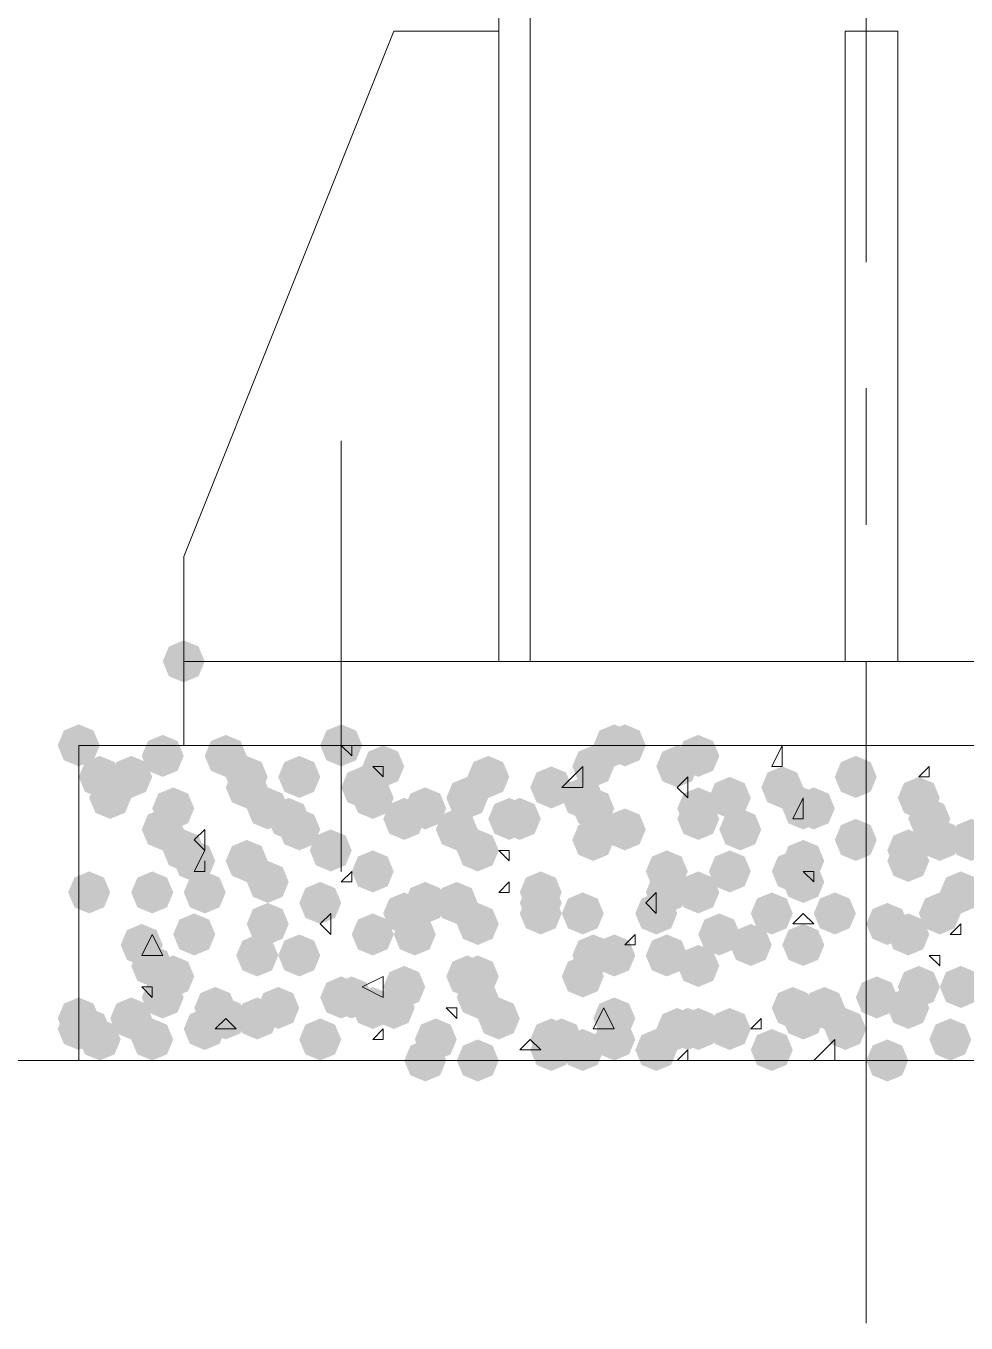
# Model space of a CAD drawing. Header units: millimetres. Extents: x 29 to 95071, y 20 to 67221.
# Drawn here: x 17357 to 17801, y 26532 to 27144 of the extents above; entities that cross this region are included whole.
import ezdxf

# ---------------------------------------------------------------- set-up
doc = ezdxf.new("R2010")
doc.units = ezdxf.units.MM

msp = doc.modelspace()

# ---------------------------------------------------------------- hatches: boundary and pattern name
h = msp.add_hatch(color=7)
h.dxf.hatch_style = 2
h.paths.add_polyline_path([(17431.52, 26834.65), (17424.52, 26837.56), (17421.61, 26844.56), (17424.52, 26851.57), (17431.52, 26854.48), (17438.52, 26851.57), (17441.43, 26844.56), (17438.52, 26837.56)])
h = msp.add_hatch(color=7)
h.dxf.hatch_style = 2
h.paths.add_polyline_path([(17381.95, 26795), (17374.95, 26797.91), (17372.04, 26804.91), (17374.95, 26811.91), (17381.95, 26814.83), (17388.95, 26811.91), (17391.87, 26804.91), (17388.95, 26797.91)])
h = msp.add_hatch(color=7)
h.dxf.hatch_style = 2
h.paths.add_polyline_path([(17505.87, 26795), (17498.87, 26797.91), (17495.95, 26804.91), (17498.87, 26811.91), (17505.87, 26814.83), (17512.87, 26811.91), (17515.78, 26804.91), (17512.87, 26797.91)])
h = msp.add_hatch(color=7)
h.dxf.hatch_style = 2
h.paths.add_polyline_path([(17634.74, 26795), (17627.74, 26797.91), (17624.82, 26804.91), (17627.74, 26811.91), (17634.74, 26814.83), (17641.74, 26811.91), (17644.65, 26804.91), (17641.74, 26797.91)])
h = msp.add_hatch(color=7)
h.dxf.hatch_style = 2
h.paths.add_polyline_path([(17639.69, 26795), (17632.69, 26797.91), (17629.78, 26804.91), (17632.69, 26811.91), (17639.69, 26814.83), (17646.69, 26811.91), (17649.61, 26804.91), (17646.69, 26797.91)])
h = msp.add_hatch(color=7)
h.dxf.hatch_style = 2
h.paths.add_polyline_path([(17421.61, 26790.04), (17414.6, 26792.95), (17411.69, 26799.96), (17414.6, 26806.96), (17421.61, 26809.87), (17428.61, 26806.96), (17431.52, 26799.96), (17428.61, 26792.95)])
h = msp.add_hatch(color=7)
h.dxf.hatch_style = 2
h.paths.add_polyline_path([(17451.34, 26790.04), (17444.34, 26792.95), (17441.43, 26799.96), (17444.34, 26806.96), (17451.34, 26809.87), (17458.35, 26806.96), (17461.26, 26799.96), (17458.35, 26792.95)])
h = msp.add_hatch(color=7)
h.dxf.hatch_style = 2
h.paths.add_polyline_path([(17674.39, 26790.04), (17667.39, 26792.95), (17664.48, 26799.96), (17667.39, 26806.96), (17674.39, 26809.87), (17681.39, 26806.96), (17684.3, 26799.96), (17681.39, 26792.95)])
h = msp.add_hatch(color=7)
h.dxf.hatch_style = 2
h.paths.add_polyline_path([(17391.87, 26780.13), (17384.87, 26783.04), (17381.95, 26790.04), (17384.87, 26797.04), (17391.87, 26799.96), (17398.87, 26797.04), (17401.78, 26790.04), (17398.87, 26783.04)])
h = msp.add_hatch(color=7)
h.dxf.hatch_style = 2
h.paths.add_polyline_path([(17406.74, 26780.13), (17399.73, 26783.04), (17396.82, 26790.04), (17399.73, 26797.04), (17406.74, 26799.96), (17413.74, 26797.04), (17416.65, 26790.04), (17413.74, 26783.04)])
h = msp.add_hatch(color=7)
h.dxf.hatch_style = 2
h.paths.add_polyline_path([(17461.26, 26780.13), (17454.26, 26783.04), (17451.34, 26790.04), (17454.26, 26797.04), (17461.26, 26799.96), (17468.26, 26797.04), (17471.17, 26790.04), (17468.26, 26783.04)])
h = msp.add_hatch(color=7)
h.dxf.hatch_style = 2
h.paths.add_polyline_path([(17486.04, 26780.13), (17479.04, 26783.04), (17476.13, 26790.04), (17479.04, 26797.04), (17486.04, 26799.96), (17493.04, 26797.04), (17495.95, 26790.04), (17493.04, 26783.04)])
h = msp.add_hatch(color=7)
h.dxf.hatch_style = 2
h.paths.add_polyline_path([(17525.69, 26785.09), (17518.69, 26788), (17515.78, 26795), (17518.69, 26802), (17525.69, 26804.91), (17532.69, 26802), (17535.61, 26795), (17532.69, 26788)])
h = msp.add_hatch(color=7)
h.dxf.hatch_style = 2
h.paths.add_polyline_path([(17575.26, 26780.13), (17568.26, 26783.04), (17565.35, 26790.04), (17568.26, 26797.04), (17575.26, 26799.96), (17582.26, 26797.04), (17585.17, 26790.04), (17582.26, 26783.04)])
h = msp.add_hatch(color=7)
h.dxf.hatch_style = 2
h.paths.add_polyline_path([(17624.82, 26785.09), (17617.82, 26788), (17614.91, 26795), (17617.82, 26802), (17624.82, 26804.91), (17631.82, 26802), (17634.74, 26795), (17631.82, 26788)])
h = msp.add_hatch(color=7)
h.dxf.hatch_style = 2
h.paths.add_polyline_path([(17664.48, 26785.09), (17657.47, 26788), (17654.56, 26795), (17657.47, 26802), (17664.48, 26804.91), (17671.48, 26802), (17674.39, 26795), (17671.48, 26788)])
h = msp.add_hatch(color=7)
h.dxf.hatch_style = 2
h.paths.add_polyline_path([(17748.74, 26780.13), (17741.74, 26783.04), (17738.82, 26790.04), (17741.74, 26797.04), (17748.74, 26799.96), (17755.74, 26797.04), (17758.65, 26790.04), (17755.74, 26783.04)])
h = msp.add_hatch(color=7)
h.dxf.hatch_style = 2
h.paths.add_polyline_path([(17461.26, 26775.17), (17454.26, 26778.09), (17451.34, 26785.09), (17454.26, 26792.09), (17461.26, 26795), (17468.26, 26792.09), (17471.17, 26785.09), (17468.26, 26778.09)])
h = msp.add_hatch(color=7)
h.dxf.hatch_style = 2
h.paths.add_polyline_path([(17515.78, 26775.17), (17508.78, 26778.09), (17505.87, 26785.09), (17508.78, 26792.09), (17515.78, 26795), (17522.78, 26792.09), (17525.69, 26785.09), (17522.78, 26778.09)])
h = msp.add_hatch(color=7)
h.dxf.hatch_style = 2
h.paths.add_polyline_path([(17605, 26775.17), (17598, 26778.09), (17595.08, 26785.09), (17598, 26792.09), (17605, 26795), (17612, 26792.09), (17614.91, 26785.09), (17612, 26778.09)])
h = msp.add_hatch(color=7)
h.dxf.hatch_style = 2
h.paths.add_polyline_path([(17714.04, 26775.17), (17707.04, 26778.09), (17704.13, 26785.09), (17707.04, 26792.09), (17714.04, 26795), (17721.04, 26792.09), (17723.95, 26785.09), (17721.04, 26778.09)])
h = msp.add_hatch(color=7)
h.dxf.hatch_style = 2
h.paths.add_polyline_path([(17396.82, 26770.22), (17389.82, 26773.13), (17386.91, 26780.13), (17389.82, 26787.13), (17396.82, 26790.04), (17403.82, 26787.13), (17406.74, 26780.13), (17403.82, 26773.13)])
h = msp.add_hatch(color=7)
h.dxf.hatch_style = 2
h.paths.add_polyline_path([(17520.74, 26770.22), (17513.74, 26773.13), (17510.82, 26780.13), (17513.74, 26787.13), (17520.74, 26790.04), (17527.74, 26787.13), (17530.65, 26780.13), (17527.74, 26773.13)])
h = msp.add_hatch(color=7)
h.dxf.hatch_style = 2
h.paths.add_polyline_path([(17565.35, 26770.22), (17558.34, 26773.13), (17555.43, 26780.13), (17558.34, 26787.13), (17565.35, 26790.04), (17572.35, 26787.13), (17575.26, 26780.13), (17572.35, 26773.13)])
h = msp.add_hatch(color=7)
h.dxf.hatch_style = 2
h.paths.add_polyline_path([(17619.87, 26770.22), (17612.87, 26773.13), (17609.95, 26780.13), (17612.87, 26787.13), (17619.87, 26790.04), (17626.87, 26787.13), (17629.78, 26780.13), (17626.87, 26773.13)])
h = msp.add_hatch(color=7)
h.dxf.hatch_style = 2
h.paths.add_polyline_path([(17689.26, 26770.22), (17682.26, 26773.13), (17679.35, 26780.13), (17682.26, 26787.13), (17689.26, 26790.04), (17696.26, 26787.13), (17699.17, 26780.13), (17696.26, 26773.13)])
h = msp.add_hatch(color=7)
h.dxf.hatch_style = 2
h.paths.add_polyline_path([(17778.48, 26770.22), (17771.48, 26773.13), (17768.56, 26780.13), (17771.48, 26787.13), (17778.48, 26790.04), (17785.48, 26787.13), (17788.39, 26780.13), (17785.48, 26773.13)])
h = msp.add_hatch(color=7)
h.dxf.hatch_style = 2
h.paths.add_polyline_path([(17426.56, 26765.26), (17419.56, 26768.17), (17416.65, 26775.17), (17419.56, 26782.17), (17426.56, 26785.09), (17433.56, 26782.17), (17436.48, 26775.17), (17433.56, 26768.17)])
h = msp.add_hatch(color=7)
h.dxf.hatch_style = 2
h.paths.add_polyline_path([(17471.17, 26765.26), (17464.17, 26768.17), (17461.26, 26775.17), (17464.17, 26782.17), (17471.17, 26785.09), (17478.17, 26782.17), (17481.08, 26775.17), (17478.17, 26768.17)])
h = msp.add_hatch(color=7)
h.dxf.hatch_style = 2
h.paths.add_polyline_path([(17545.52, 26765.26), (17538.52, 26768.17), (17535.61, 26775.17), (17538.52, 26782.17), (17545.52, 26785.09), (17552.52, 26782.17), (17555.43, 26775.17), (17552.52, 26768.17)])
h = msp.add_hatch(color=7)
h.dxf.hatch_style = 2
h.paths.add_polyline_path([(17624.82, 26765.26), (17617.82, 26768.17), (17614.91, 26775.17), (17617.82, 26782.17), (17624.82, 26785.09), (17631.82, 26782.17), (17634.74, 26775.17), (17631.82, 26768.17)])
h = msp.add_hatch(color=7)
h.dxf.hatch_style = 2
h.paths.add_polyline_path([(17674.39, 26765.26), (17667.39, 26768.17), (17664.48, 26775.17), (17667.39, 26782.17), (17674.39, 26785.09), (17681.39, 26782.17), (17684.3, 26775.17), (17681.39, 26768.17)])
h = msp.add_hatch(color=7)
h.dxf.hatch_style = 2
h.paths.add_polyline_path([(17723.95, 26765.26), (17716.95, 26768.17), (17714.04, 26775.17), (17716.95, 26782.17), (17723.95, 26785.09), (17730.96, 26782.17), (17733.87, 26775.17), (17730.96, 26768.17)])
h = msp.add_hatch(color=7)
h.dxf.hatch_style = 2
h.paths.add_polyline_path([(17728.91, 26765.26), (17721.91, 26768.17), (17719, 26775.17), (17721.91, 26782.17), (17728.91, 26785.09), (17735.91, 26782.17), (17738.82, 26775.17), (17735.91, 26768.17)])
h = msp.add_hatch(color=7)
h.dxf.hatch_style = 2
h.paths.add_polyline_path([(17421.61, 26755.35), (17414.6, 26758.26), (17411.69, 26765.26), (17414.6, 26772.26), (17421.61, 26775.17), (17428.61, 26772.26), (17431.52, 26765.26), (17428.61, 26758.26)])
h = msp.add_hatch(color=7)
h.dxf.hatch_style = 2
h.paths.add_polyline_path([(17481.08, 26760.3), (17474.08, 26763.22), (17471.17, 26770.22), (17474.08, 26777.22), (17481.08, 26780.13), (17488.09, 26777.22), (17491, 26770.22), (17488.09, 26763.22)])
h = msp.add_hatch(color=7)
h.dxf.hatch_style = 2
h.paths.add_polyline_path([(17486.04, 26755.35), (17479.04, 26758.26), (17476.13, 26765.26), (17479.04, 26772.26), (17486.04, 26775.17), (17493.04, 26772.26), (17495.95, 26765.26), (17493.04, 26758.26)])
h = msp.add_hatch(color=7)
h.dxf.hatch_style = 2
h.paths.add_polyline_path([(17535.61, 26760.3), (17528.6, 26763.22), (17525.69, 26770.22), (17528.6, 26777.22), (17535.61, 26780.13), (17542.61, 26777.22), (17545.52, 26770.22), (17542.61, 26763.22)])
h = msp.add_hatch(color=7)
h.dxf.hatch_style = 2
h.paths.add_polyline_path([(17560.39, 26755.35), (17553.39, 26758.26), (17550.48, 26765.26), (17553.39, 26772.26), (17560.39, 26775.17), (17567.39, 26772.26), (17570.3, 26765.26), (17567.39, 26758.26)])
h = msp.add_hatch(color=7)
h.dxf.hatch_style = 2
h.paths.add_polyline_path([(17585.17, 26760.3), (17578.17, 26763.22), (17575.26, 26770.22), (17578.17, 26777.22), (17585.17, 26780.13), (17592.17, 26777.22), (17595.08, 26770.22), (17592.17, 26763.22)])
h = msp.add_hatch(color=7)
h.dxf.hatch_style = 2
h.paths.add_polyline_path([(17590.13, 26760.3), (17583.13, 26763.22), (17580.21, 26770.22), (17583.13, 26777.22), (17590.13, 26780.13), (17597.13, 26777.22), (17600.04, 26770.22), (17597.13, 26763.22)])
h = msp.add_hatch(color=7)
h.dxf.hatch_style = 2
h.paths.add_polyline_path([(17639.69, 26755.35), (17632.69, 26758.26), (17629.78, 26765.26), (17632.69, 26772.26), (17639.69, 26775.17), (17646.69, 26772.26), (17649.61, 26765.26), (17646.69, 26758.26)])
h = msp.add_hatch(color=7)
h.dxf.hatch_style = 2
h.paths.add_polyline_path([(17674.39, 26760.3), (17667.39, 26763.22), (17664.48, 26770.22), (17667.39, 26777.22), (17674.39, 26780.13), (17681.39, 26777.22), (17684.3, 26770.22), (17681.39, 26763.22)])
h = msp.add_hatch(color=7)
h.dxf.hatch_style = 2
h.paths.add_polyline_path([(17694.22, 26755.35), (17687.21, 26758.26), (17684.3, 26765.26), (17687.21, 26772.26), (17694.22, 26775.17), (17701.22, 26772.26), (17704.13, 26765.26), (17701.22, 26758.26)])
h = msp.add_hatch(color=7)
h.dxf.hatch_style = 2
h.paths.add_polyline_path([(17783.43, 26760.3), (17776.43, 26763.22), (17773.52, 26770.22), (17776.43, 26777.22), (17783.43, 26780.13), (17790.43, 26777.22), (17793.35, 26770.22), (17790.43, 26763.22)])
h = msp.add_hatch(color=7)
h.dxf.hatch_style = 2
h.paths.add_polyline_path([(17624.82, 26750.39), (17617.82, 26753.3), (17614.91, 26760.3), (17617.82, 26767.3), (17624.82, 26770.22), (17631.82, 26767.3), (17634.74, 26760.3), (17631.82, 26753.3)])
h = msp.add_hatch(color=7)
h.dxf.hatch_style = 2
h.paths.add_polyline_path([(17748.74, 26750.39), (17741.74, 26753.3), (17738.82, 26760.3), (17741.74, 26767.3), (17748.74, 26770.22), (17755.74, 26767.3), (17758.65, 26760.3), (17755.74, 26753.3)])
h = msp.add_hatch(color=7)
h.dxf.hatch_style = 2
h.paths.add_polyline_path([(17788.39, 26750.39), (17781.39, 26753.3), (17778.48, 26760.3), (17781.39, 26767.3), (17788.39, 26770.22), (17795.39, 26767.3), (17798.3, 26760.3), (17795.39, 26753.3)])
h = msp.add_hatch(color=7)
h.dxf.hatch_style = 2
h.paths.add_polyline_path([(17803.26, 26750.39), (17796.26, 26753.3), (17793.35, 26760.3), (17796.26, 26767.3), (17803.26, 26770.22), (17810.26, 26767.3), (17813.17, 26760.3), (17810.26, 26753.3)])
h = msp.add_hatch(color=7)
h.dxf.hatch_style = 2
h.paths.add_polyline_path([(17431.52, 26745.43), (17424.52, 26748.35), (17421.61, 26755.35), (17424.52, 26762.35), (17431.52, 26765.26), (17438.52, 26762.35), (17441.43, 26755.35), (17438.52, 26748.35)])
h = msp.add_hatch(color=7)
h.dxf.hatch_style = 2
h.paths.add_polyline_path([(17500.91, 26745.43), (17493.91, 26748.35), (17491, 26755.35), (17493.91, 26762.35), (17500.91, 26765.26), (17507.91, 26762.35), (17510.82, 26755.35), (17507.91, 26748.35)])
h = msp.add_hatch(color=7)
h.dxf.hatch_style = 2
h.paths.add_polyline_path([(17570.3, 26745.43), (17563.3, 26748.35), (17560.39, 26755.35), (17563.3, 26762.35), (17570.3, 26765.26), (17577.3, 26762.35), (17580.21, 26755.35), (17577.3, 26748.35)])
h = msp.add_hatch(color=7)
h.dxf.hatch_style = 2
h.paths.add_polyline_path([(17773.52, 26745.43), (17766.52, 26748.35), (17763.61, 26755.35), (17766.52, 26762.35), (17773.52, 26765.26), (17780.52, 26762.35), (17783.43, 26755.35), (17780.52, 26748.35)])
h = msp.add_hatch(color=7)
h.dxf.hatch_style = 2
h.paths.add_polyline_path([(17436.48, 26740.48), (17429.47, 26743.39), (17426.56, 26750.39), (17429.47, 26757.39), (17436.48, 26760.3), (17443.48, 26757.39), (17446.39, 26750.39), (17443.48, 26743.39)])
h = msp.add_hatch(color=7)
h.dxf.hatch_style = 2
h.paths.add_polyline_path([(17461.26, 26740.48), (17454.26, 26743.39), (17451.34, 26750.39), (17454.26, 26757.39), (17461.26, 26760.3), (17468.26, 26757.39), (17471.17, 26750.39), (17468.26, 26743.39)])
h = msp.add_hatch(color=7)
h.dxf.hatch_style = 2
h.paths.add_polyline_path([(17723.95, 26740.48), (17716.95, 26743.39), (17714.04, 26750.39), (17716.95, 26757.39), (17723.95, 26760.3), (17730.96, 26757.39), (17733.87, 26750.39), (17730.96, 26743.39)])
h = msp.add_hatch(color=7)
h.dxf.hatch_style = 2
h.paths.add_polyline_path([(17773.52, 26740.48), (17766.52, 26743.39), (17763.61, 26750.39), (17766.52, 26757.39), (17773.52, 26760.3), (17780.52, 26757.39), (17783.43, 26750.39), (17780.52, 26743.39)])
h = msp.add_hatch(color=7)
h.dxf.hatch_style = 2
h.paths.add_polyline_path([(17471.17, 26730.56), (17464.17, 26733.48), (17461.26, 26740.48), (17464.17, 26747.48), (17471.17, 26750.39), (17478.17, 26747.48), (17481.08, 26740.48), (17478.17, 26733.48)])
h = msp.add_hatch(color=7)
h.dxf.hatch_style = 2
h.paths.add_polyline_path([(17520.74, 26735.52), (17513.74, 26738.43), (17510.82, 26745.43), (17513.74, 26752.44), (17520.74, 26755.35), (17527.74, 26752.44), (17530.65, 26745.43), (17527.74, 26738.43)])
h = msp.add_hatch(color=7)
h.dxf.hatch_style = 2
h.paths.add_polyline_path([(17659.52, 26735.52), (17652.52, 26738.43), (17649.61, 26745.43), (17652.52, 26752.44), (17659.52, 26755.35), (17666.52, 26752.44), (17669.43, 26745.43), (17666.52, 26738.43)])
h = msp.add_hatch(color=7)
h.dxf.hatch_style = 2
h.paths.add_polyline_path([(17689.26, 26735.52), (17682.26, 26738.43), (17679.35, 26745.43), (17682.26, 26752.44), (17689.26, 26755.35), (17696.26, 26752.44), (17699.17, 26745.43), (17696.26, 26738.43)])
h = msp.add_hatch(color=7)
h.dxf.hatch_style = 2
h.paths.add_polyline_path([(17719, 26735.52), (17712, 26738.43), (17709.09, 26745.43), (17712, 26752.44), (17719, 26755.35), (17726, 26752.44), (17728.91, 26745.43), (17726, 26738.43)])
h = msp.add_hatch(color=7)
h.dxf.hatch_style = 2
h.paths.add_polyline_path([(17723.95, 26730.56), (17716.95, 26733.48), (17714.04, 26740.48), (17716.95, 26747.48), (17723.95, 26750.39), (17730.96, 26747.48), (17733.87, 26740.48), (17730.96, 26733.48)])
h = msp.add_hatch(color=7)
h.dxf.hatch_style = 2
h.paths.add_polyline_path([(17386.91, 26725.61), (17379.91, 26728.52), (17377, 26735.52), (17379.91, 26742.52), (17386.91, 26745.43), (17393.91, 26742.52), (17396.82, 26735.52), (17393.91, 26728.52)])
h = msp.add_hatch(color=7)
h.dxf.hatch_style = 2
h.paths.add_polyline_path([(17416.65, 26725.61), (17409.65, 26728.52), (17406.74, 26735.52), (17409.65, 26742.52), (17416.65, 26745.43), (17423.65, 26742.52), (17426.56, 26735.52), (17423.65, 26728.52)])
h = msp.add_hatch(color=7)
h.dxf.hatch_style = 2
h.paths.add_polyline_path([(17441.43, 26725.61), (17434.43, 26728.52), (17431.52, 26735.52), (17434.43, 26742.52), (17441.43, 26745.43), (17448.43, 26742.52), (17451.34, 26735.52), (17448.43, 26728.52)])
h = msp.add_hatch(color=7)
h.dxf.hatch_style = 2
h.paths.add_polyline_path([(17600.04, 26725.61), (17593.04, 26728.52), (17590.13, 26735.52), (17593.04, 26742.52), (17600.04, 26745.43), (17607.04, 26742.52), (17609.95, 26735.52), (17607.04, 26728.52)])
h = msp.add_hatch(color=7)
h.dxf.hatch_style = 2
h.paths.add_polyline_path([(17659.52, 26725.61), (17652.52, 26728.52), (17649.61, 26735.52), (17652.52, 26742.52), (17659.52, 26745.43), (17666.52, 26742.52), (17669.43, 26735.52), (17666.52, 26728.52)])
h = msp.add_hatch(color=7)
h.dxf.hatch_style = 2
h.paths.add_polyline_path([(17674.39, 26725.61), (17667.39, 26728.52), (17664.48, 26735.52), (17667.39, 26742.52), (17674.39, 26745.43), (17681.39, 26742.52), (17684.3, 26735.52), (17681.39, 26728.52)])
h = msp.add_hatch(color=7)
h.dxf.hatch_style = 2
h.paths.add_polyline_path([(17798.3, 26725.61), (17791.3, 26728.52), (17788.39, 26735.52), (17791.3, 26742.52), (17798.3, 26745.43), (17805.3, 26742.52), (17808.22, 26735.52), (17805.3, 26728.52)])
h = msp.add_hatch(color=7)
h.dxf.hatch_style = 2
h.paths.add_polyline_path([(17495.95, 26720.65), (17488.95, 26723.56), (17486.04, 26730.56), (17488.95, 26737.57), (17495.95, 26740.48), (17502.95, 26737.57), (17505.87, 26730.56), (17502.95, 26723.56)])
h = msp.add_hatch(color=7)
h.dxf.hatch_style = 2
h.paths.add_polyline_path([(17545.52, 26720.65), (17538.52, 26723.56), (17535.61, 26730.56), (17538.52, 26737.57), (17545.52, 26740.48), (17552.52, 26737.57), (17555.43, 26730.56), (17552.52, 26723.56)])
h = msp.add_hatch(color=7)
h.dxf.hatch_style = 2
h.paths.add_polyline_path([(17560.39, 26720.65), (17553.39, 26723.56), (17550.48, 26730.56), (17553.39, 26737.57), (17560.39, 26740.48), (17567.39, 26737.57), (17570.3, 26730.56), (17567.39, 26723.56)])
h = msp.add_hatch(color=7)
h.dxf.hatch_style = 2
h.paths.add_polyline_path([(17600.04, 26720.65), (17593.04, 26723.56), (17590.13, 26730.56), (17593.04, 26737.57), (17600.04, 26740.48), (17607.04, 26737.57), (17609.95, 26730.56), (17607.04, 26723.56)])
h = msp.add_hatch(color=7)
h.dxf.hatch_style = 2
h.paths.add_polyline_path([(17535.61, 26715.69), (17528.6, 26718.61), (17525.69, 26725.61), (17528.6, 26732.61), (17535.61, 26735.52), (17542.61, 26732.61), (17545.52, 26725.61), (17542.61, 26718.61)])
h = msp.add_hatch(color=7)
h.dxf.hatch_style = 2
h.paths.add_polyline_path([(17600.04, 26715.69), (17593.04, 26718.61), (17590.13, 26725.61), (17593.04, 26732.61), (17600.04, 26735.52), (17607.04, 26732.61), (17609.95, 26725.61), (17607.04, 26718.61)])
h = msp.add_hatch(color=7)
h.dxf.hatch_style = 2
h.paths.add_polyline_path([(17619.87, 26715.69), (17612.87, 26718.61), (17609.95, 26725.61), (17612.87, 26732.61), (17619.87, 26735.52), (17626.87, 26732.61), (17629.78, 26725.61), (17626.87, 26718.61)])
h = msp.add_hatch(color=7)
h.dxf.hatch_style = 2
h.paths.add_polyline_path([(17654.56, 26715.69), (17647.56, 26718.61), (17644.65, 26725.61), (17647.56, 26732.61), (17654.56, 26735.52), (17661.56, 26732.61), (17664.48, 26725.61), (17661.56, 26718.61)])
h = msp.add_hatch(color=7)
h.dxf.hatch_style = 2
h.paths.add_polyline_path([(17709.09, 26715.69), (17702.08, 26718.61), (17699.17, 26725.61), (17702.08, 26732.61), (17709.09, 26735.52), (17716.09, 26732.61), (17719, 26725.61), (17716.09, 26718.61)])
h = msp.add_hatch(color=7)
h.dxf.hatch_style = 2
h.paths.add_polyline_path([(17738.82, 26715.69), (17731.82, 26718.61), (17728.91, 26725.61), (17731.82, 26732.61), (17738.82, 26735.52), (17745.83, 26732.61), (17748.74, 26725.61), (17745.83, 26718.61)])
h = msp.add_hatch(color=7)
h.dxf.hatch_style = 2
h.paths.add_polyline_path([(17788.39, 26715.69), (17781.39, 26718.61), (17778.48, 26725.61), (17781.39, 26732.61), (17788.39, 26735.52), (17795.39, 26732.61), (17798.3, 26725.61), (17795.39, 26718.61)])
h = msp.add_hatch(color=7)
h.dxf.hatch_style = 2
h.paths.add_polyline_path([(17471.17, 26710.74), (17464.17, 26713.65), (17461.26, 26720.65), (17464.17, 26727.65), (17471.17, 26730.56), (17478.17, 26727.65), (17481.08, 26720.65), (17478.17, 26713.65)])
h = msp.add_hatch(color=7)
h.dxf.hatch_style = 2
h.paths.add_polyline_path([(17570.3, 26710.74), (17563.3, 26713.65), (17560.39, 26720.65), (17563.3, 26727.65), (17570.3, 26730.56), (17577.3, 26727.65), (17580.21, 26720.65), (17577.3, 26713.65)])
h = msp.add_hatch(color=7)
h.dxf.hatch_style = 2
h.paths.add_polyline_path([(17763.61, 26710.74), (17756.61, 26713.65), (17753.69, 26720.65), (17756.61, 26727.65), (17763.61, 26730.56), (17770.61, 26727.65), (17773.52, 26720.65), (17770.61, 26713.65)])
h = msp.add_hatch(color=7)
h.dxf.hatch_style = 2
h.paths.add_polyline_path([(17763.61, 26710.74), (17756.61, 26713.65), (17753.69, 26720.65), (17756.61, 26727.65), (17763.61, 26730.56), (17770.61, 26727.65), (17773.52, 26720.65), (17770.61, 26713.65)])
h = msp.add_hatch(color=7)
h.dxf.hatch_style = 2
h.paths.add_polyline_path([(17411.69, 26700.83), (17404.69, 26703.74), (17401.78, 26710.74), (17404.69, 26717.74), (17411.69, 26720.65), (17418.69, 26717.74), (17421.61, 26710.74), (17418.69, 26703.74)])
h = msp.add_hatch(color=7)
h.dxf.hatch_style = 2
h.paths.add_polyline_path([(17436.48, 26705.78), (17429.47, 26708.69), (17426.56, 26715.69), (17429.47, 26722.7), (17436.48, 26725.61), (17443.48, 26722.7), (17446.39, 26715.69), (17443.48, 26708.69)])
h = msp.add_hatch(color=7)
h.dxf.hatch_style = 2
h.paths.add_polyline_path([(17520.74, 26705.78), (17513.74, 26708.69), (17510.82, 26715.69), (17513.74, 26722.7), (17520.74, 26725.61), (17527.74, 26722.7), (17530.65, 26715.69), (17527.74, 26708.69)])
h = msp.add_hatch(color=7)
h.dxf.hatch_style = 2
h.paths.add_polyline_path([(17540.56, 26705.78), (17533.56, 26708.69), (17530.65, 26715.69), (17533.56, 26722.7), (17540.56, 26725.61), (17547.56, 26722.7), (17550.48, 26715.69), (17547.56, 26708.69)])
h = msp.add_hatch(color=7)
h.dxf.hatch_style = 2
h.paths.add_polyline_path([(17684.3, 26705.78), (17677.3, 26708.69), (17674.39, 26715.69), (17677.3, 26722.7), (17684.3, 26725.61), (17691.3, 26722.7), (17694.22, 26715.69), (17691.3, 26708.69)])
h = msp.add_hatch(color=7)
h.dxf.hatch_style = 2
h.paths.add_polyline_path([(17699.17, 26700.83), (17692.17, 26703.74), (17689.26, 26710.74), (17692.17, 26717.74), (17699.17, 26720.65), (17706.17, 26717.74), (17709.09, 26710.74), (17706.17, 26703.74)])
h = msp.add_hatch(color=7)
h.dxf.hatch_style = 2
h.paths.add_polyline_path([(17723.95, 26700.83), (17716.95, 26703.74), (17714.04, 26710.74), (17716.95, 26717.74), (17723.95, 26720.65), (17730.96, 26717.74), (17733.87, 26710.74), (17730.96, 26703.74)])
h = msp.add_hatch(color=7)
h.dxf.hatch_style = 2
h.paths.add_polyline_path([(17773.52, 26705.78), (17766.52, 26708.69), (17763.61, 26715.69), (17766.52, 26722.7), (17773.52, 26725.61), (17780.52, 26722.7), (17783.43, 26715.69), (17780.52, 26708.69)])
h = msp.add_hatch(color=7)
h.dxf.hatch_style = 2
h.paths.add_polyline_path([(17466.21, 26695.87), (17459.21, 26698.78), (17456.3, 26705.78), (17459.21, 26712.78), (17466.21, 26715.69), (17473.22, 26712.78), (17476.13, 26705.78), (17473.22, 26698.78)])
h = msp.add_hatch(color=7)
h.dxf.hatch_style = 2
h.paths.add_polyline_path([(17486.04, 26695.87), (17479.04, 26698.78), (17476.13, 26705.78), (17479.04, 26712.78), (17486.04, 26715.69), (17493.04, 26712.78), (17495.95, 26705.78), (17493.04, 26698.78)])
h = msp.add_hatch(color=7)
h.dxf.hatch_style = 2
h.paths.add_polyline_path([(17624.82, 26695.87), (17617.82, 26698.78), (17614.91, 26705.78), (17617.82, 26712.78), (17624.82, 26715.69), (17631.82, 26712.78), (17634.74, 26705.78), (17631.82, 26698.78)])
h = msp.add_hatch(color=7)
h.dxf.hatch_style = 2
h.paths.add_polyline_path([(17634.74, 26695.87), (17627.74, 26698.78), (17624.82, 26705.78), (17627.74, 26712.78), (17634.74, 26715.69), (17641.74, 26712.78), (17644.65, 26705.78), (17641.74, 26698.78)])
h = msp.add_hatch(color=7)
h.dxf.hatch_style = 2
h.paths.add_polyline_path([(17659.52, 26695.87), (17652.52, 26698.78), (17649.61, 26705.78), (17652.52, 26712.78), (17659.52, 26715.69), (17666.52, 26712.78), (17669.43, 26705.78), (17666.52, 26698.78)])
h = msp.add_hatch(color=7)
h.dxf.hatch_style = 2
h.paths.add_polyline_path([(17416.65, 26690.91), (17409.65, 26693.82), (17406.74, 26700.83), (17409.65, 26707.83), (17416.65, 26710.74), (17423.65, 26707.83), (17426.56, 26700.83), (17423.65, 26693.82)])
h = msp.add_hatch(color=7)
h.dxf.hatch_style = 2
h.paths.add_polyline_path([(17674.39, 26690.91), (17667.39, 26693.82), (17664.48, 26700.83), (17667.39, 26707.83), (17674.39, 26710.74), (17681.39, 26707.83), (17684.3, 26700.83), (17681.39, 26693.82)])
h = msp.add_hatch(color=7)
h.dxf.hatch_style = 2
h.paths.add_polyline_path([(17426.56, 26685.96), (17419.56, 26688.87), (17416.65, 26695.87), (17419.56, 26702.87), (17426.56, 26705.78), (17433.56, 26702.87), (17436.48, 26695.87), (17433.56, 26688.87)])
h = msp.add_hatch(color=7)
h.dxf.hatch_style = 2
h.paths.add_polyline_path([(17565.35, 26685.96), (17558.34, 26688.87), (17555.43, 26695.87), (17558.34, 26702.87), (17565.35, 26705.78), (17572.35, 26702.87), (17575.26, 26695.87), (17572.35, 26688.87)])
h = msp.add_hatch(color=7)
h.dxf.hatch_style = 2
h.paths.add_polyline_path([(17570.3, 26685.96), (17563.3, 26688.87), (17560.39, 26695.87), (17563.3, 26702.87), (17570.3, 26705.78), (17577.3, 26702.87), (17580.21, 26695.87), (17577.3, 26688.87)])
h = msp.add_hatch(color=7)
h.dxf.hatch_style = 2
h.paths.add_polyline_path([(17619.87, 26685.96), (17612.87, 26688.87), (17609.95, 26695.87), (17612.87, 26702.87), (17619.87, 26705.78), (17626.87, 26702.87), (17629.78, 26695.87), (17626.87, 26688.87)])
h = msp.add_hatch(color=7)
h.dxf.hatch_style = 2
h.paths.add_polyline_path([(17421.61, 26676.04), (17414.6, 26678.95), (17411.69, 26685.96), (17414.6, 26692.96), (17421.61, 26695.87), (17428.61, 26692.96), (17431.52, 26685.96), (17428.61, 26678.95)])
h = msp.add_hatch(color=7)
h.dxf.hatch_style = 2
h.paths.add_polyline_path([(17505.87, 26676.04), (17498.87, 26678.95), (17495.95, 26685.96), (17498.87, 26692.96), (17505.87, 26695.87), (17512.87, 26692.96), (17515.78, 26685.96), (17512.87, 26678.95)])
h = msp.add_hatch(color=7)
h.dxf.hatch_style = 2
h.paths.add_polyline_path([(17510.82, 26676.04), (17503.82, 26678.95), (17500.91, 26685.96), (17503.82, 26692.96), (17510.82, 26695.87), (17517.82, 26692.96), (17520.74, 26685.96), (17517.82, 26678.95)])
h = msp.add_hatch(color=7)
h.dxf.hatch_style = 2
h.paths.add_polyline_path([(17535.61, 26681), (17528.6, 26683.91), (17525.69, 26690.91), (17528.6, 26697.91), (17535.61, 26700.83), (17542.61, 26697.91), (17545.52, 26690.91), (17542.61, 26683.91)])
h = msp.add_hatch(color=7)
h.dxf.hatch_style = 2
h.paths.add_polyline_path([(17570.3, 26676.04), (17563.3, 26678.95), (17560.39, 26685.96), (17563.3, 26692.96), (17570.3, 26695.87), (17577.3, 26692.96), (17580.21, 26685.96), (17577.3, 26678.95)])
h = msp.add_hatch(color=7)
h.dxf.hatch_style = 2
h.paths.add_polyline_path([(17758.65, 26676.04), (17751.65, 26678.95), (17748.74, 26685.96), (17751.65, 26692.96), (17758.65, 26695.87), (17765.65, 26692.96), (17768.56, 26685.96), (17765.65, 26678.95)])
h = msp.add_hatch(color=7)
h.dxf.hatch_style = 2
h.paths.add_polyline_path([(17778.48, 26681), (17771.48, 26683.91), (17768.56, 26690.91), (17771.48, 26697.91), (17778.48, 26700.83), (17785.48, 26697.91), (17788.39, 26690.91), (17785.48, 26683.91)])
h = msp.add_hatch(color=7)
h.dxf.hatch_style = 2
h.paths.add_polyline_path([(17798.3, 26681), (17791.3, 26683.91), (17788.39, 26690.91), (17791.3, 26697.91), (17798.3, 26700.83), (17805.3, 26697.91), (17808.22, 26690.91), (17805.3, 26683.91)])
h = msp.add_hatch(color=7)
h.dxf.hatch_style = 2
h.paths.add_polyline_path([(17446.39, 26671.09), (17439.39, 26674), (17436.48, 26681), (17439.39, 26688), (17446.39, 26690.91), (17453.39, 26688), (17456.3, 26681), (17453.39, 26674)])
h = msp.add_hatch(color=7)
h.dxf.hatch_style = 2
h.paths.add_polyline_path([(17476.13, 26671.09), (17469.13, 26674), (17466.21, 26681), (17469.13, 26688), (17476.13, 26690.91), (17483.13, 26688), (17486.04, 26681), (17483.13, 26674)])
h = msp.add_hatch(color=7)
h.dxf.hatch_style = 2
h.paths.add_polyline_path([(17520.74, 26671.09), (17513.74, 26674), (17510.82, 26681), (17513.74, 26688), (17520.74, 26690.91), (17527.74, 26688), (17530.65, 26681), (17527.74, 26674)])
h = msp.add_hatch(color=7)
h.dxf.hatch_style = 2
h.paths.add_polyline_path([(17530.65, 26671.09), (17523.65, 26674), (17520.74, 26681), (17523.65, 26688), (17530.65, 26690.91), (17537.65, 26688), (17540.56, 26681), (17537.65, 26674)])
h = msp.add_hatch(color=7)
h.dxf.hatch_style = 2
h.paths.add_polyline_path([(17719, 26671.09), (17712, 26674), (17709.09, 26681), (17712, 26688), (17719, 26690.91), (17726, 26688), (17728.91, 26681), (17726, 26674)])
h = msp.add_hatch(color=7)
h.dxf.hatch_style = 2
h.paths.add_polyline_path([(17733.87, 26671.09), (17726.87, 26674), (17723.95, 26681), (17726.87, 26688), (17733.87, 26690.91), (17740.87, 26688), (17743.78, 26681), (17740.87, 26674)])
h = msp.add_hatch(color=7)
h.dxf.hatch_style = 2
h.paths.add_polyline_path([(17773.52, 26671.09), (17766.52, 26674), (17763.61, 26681), (17766.52, 26688), (17773.52, 26690.91), (17780.52, 26688), (17783.43, 26681), (17780.52, 26674)])
h = msp.add_hatch(color=7)
h.dxf.hatch_style = 2
h.paths.add_polyline_path([(17381.95, 26666.13), (17374.95, 26669.04), (17372.04, 26676.04), (17374.95, 26683.04), (17381.95, 26685.96), (17388.95, 26683.04), (17391.87, 26676.04), (17388.95, 26669.04)])
h = msp.add_hatch(color=7)
h.dxf.hatch_style = 2
h.paths.add_polyline_path([(17406.74, 26666.13), (17399.73, 26669.04), (17396.82, 26676.04), (17399.73, 26683.04), (17406.74, 26685.96), (17413.74, 26683.04), (17416.65, 26676.04), (17413.74, 26669.04)])
h = msp.add_hatch(color=7)
h.dxf.hatch_style = 2
h.paths.add_polyline_path([(17451.34, 26666.13), (17444.34, 26669.04), (17441.43, 26676.04), (17444.34, 26683.04), (17451.34, 26685.96), (17458.35, 26683.04), (17461.26, 26676.04), (17458.35, 26669.04)])
h = msp.add_hatch(color=7)
h.dxf.hatch_style = 2
h.paths.add_polyline_path([(17466.21, 26666.13), (17459.21, 26669.04), (17456.3, 26676.04), (17459.21, 26683.04), (17466.21, 26685.96), (17473.22, 26683.04), (17476.13, 26676.04), (17473.22, 26669.04)])
h = msp.add_hatch(color=7)
h.dxf.hatch_style = 2
h.paths.add_polyline_path([(17580.21, 26666.13), (17573.21, 26669.04), (17570.3, 26676.04), (17573.21, 26683.04), (17580.21, 26685.96), (17587.22, 26683.04), (17590.13, 26676.04), (17587.22, 26669.04)])
h = msp.add_hatch(color=7)
h.dxf.hatch_style = 2
h.paths.add_polyline_path([(17634.74, 26666.13), (17627.74, 26669.04), (17624.82, 26676.04), (17627.74, 26683.04), (17634.74, 26685.96), (17641.74, 26683.04), (17644.65, 26676.04), (17641.74, 26669.04)])
h = msp.add_hatch(color=7)
h.dxf.hatch_style = 2
h.paths.add_polyline_path([(17723.95, 26666.13), (17716.95, 26669.04), (17714.04, 26676.04), (17716.95, 26683.04), (17723.95, 26685.96), (17730.96, 26683.04), (17733.87, 26676.04), (17730.96, 26669.04)])
h = msp.add_hatch(color=7)
h.dxf.hatch_style = 2
h.paths.add_polyline_path([(17381.95, 26661.17), (17374.95, 26664.08), (17372.04, 26671.09), (17374.95, 26678.09), (17381.95, 26681), (17388.95, 26678.09), (17391.87, 26671.09), (17388.95, 26664.08)])
h = msp.add_hatch(color=7)
h.dxf.hatch_style = 2
h.paths.add_polyline_path([(17386.91, 26661.17), (17379.91, 26664.08), (17377, 26671.09), (17379.91, 26678.09), (17386.91, 26681), (17393.91, 26678.09), (17396.82, 26671.09), (17393.91, 26664.08)])
h = msp.add_hatch(color=7)
h.dxf.hatch_style = 2
h.paths.add_polyline_path([(17441.43, 26661.17), (17434.43, 26664.08), (17431.52, 26671.09), (17434.43, 26678.09), (17441.43, 26681), (17448.43, 26678.09), (17451.34, 26671.09), (17448.43, 26664.08)])
h = msp.add_hatch(color=7)
h.dxf.hatch_style = 2
h.paths.add_polyline_path([(17664.48, 26661.17), (17657.47, 26664.08), (17654.56, 26671.09), (17657.47, 26678.09), (17664.48, 26681), (17671.48, 26678.09), (17674.39, 26671.09), (17671.48, 26664.08)])
h = msp.add_hatch(color=7)
h.dxf.hatch_style = 2
h.paths.add_polyline_path([(17669.43, 26661.17), (17662.43, 26664.08), (17659.52, 26671.09), (17662.43, 26678.09), (17669.43, 26681), (17676.43, 26678.09), (17679.35, 26671.09), (17676.43, 26664.08)])
h = msp.add_hatch(color=7)
h.dxf.hatch_style = 2
h.paths.add_polyline_path([(17674.39, 26661.17), (17667.39, 26664.08), (17664.48, 26671.09), (17667.39, 26678.09), (17674.39, 26681), (17681.39, 26678.09), (17684.3, 26671.09), (17681.39, 26664.08)])
h = msp.add_hatch(color=7)
h.dxf.hatch_style = 2
h.paths.add_polyline_path([(17689.26, 26661.17), (17682.26, 26664.08), (17679.35, 26671.09), (17682.26, 26678.09), (17689.26, 26681), (17696.26, 26678.09), (17699.17, 26671.09), (17696.26, 26664.08)])
h = msp.add_hatch(color=7)
h.dxf.hatch_style = 2
h.paths.add_polyline_path([(17743.78, 26661.17), (17736.78, 26664.08), (17733.87, 26671.09), (17736.78, 26678.09), (17743.78, 26681), (17750.78, 26678.09), (17753.69, 26671.09), (17750.78, 26664.08)])
h = msp.add_hatch(color=7)
h.dxf.hatch_style = 2
h.paths.add_polyline_path([(17391.87, 26656.22), (17384.87, 26659.13), (17381.95, 26666.13), (17384.87, 26673.13), (17391.87, 26676.04), (17398.87, 26673.13), (17401.78, 26666.13), (17398.87, 26659.13)])
h = msp.add_hatch(color=7)
h.dxf.hatch_style = 2
h.paths.add_polyline_path([(17416.65, 26656.22), (17409.65, 26659.13), (17406.74, 26666.13), (17409.65, 26673.13), (17416.65, 26676.04), (17423.65, 26673.13), (17426.56, 26666.13), (17423.65, 26659.13)])
h = msp.add_hatch(color=7)
h.dxf.hatch_style = 2
h.paths.add_polyline_path([(17495.95, 26656.22), (17488.95, 26659.13), (17486.04, 26666.13), (17488.95, 26673.13), (17495.95, 26676.04), (17502.95, 26673.13), (17505.87, 26666.13), (17502.95, 26659.13)])
h = msp.add_hatch(color=7)
h.dxf.hatch_style = 2
h.paths.add_polyline_path([(17550.48, 26656.22), (17543.47, 26659.13), (17540.56, 26666.13), (17543.47, 26673.13), (17550.48, 26676.04), (17557.48, 26673.13), (17560.39, 26666.13), (17557.48, 26659.13)])
h = msp.add_hatch(color=7)
h.dxf.hatch_style = 2
h.paths.add_polyline_path([(17605, 26656.22), (17598, 26659.13), (17595.08, 26666.13), (17598, 26673.13), (17605, 26676.04), (17612, 26673.13), (17614.91, 26666.13), (17612, 26659.13)])
h = msp.add_hatch(color=7)
h.dxf.hatch_style = 2
h.paths.add_polyline_path([(17605, 26651.26), (17598, 26654.17), (17595.08, 26661.17), (17598, 26668.17), (17605, 26671.09), (17612, 26668.17), (17614.91, 26661.17), (17612, 26654.17)])
h = msp.add_hatch(color=7)
h.dxf.hatch_style = 2
h.paths.add_polyline_path([(17609.95, 26656.22), (17602.95, 26659.13), (17600.04, 26666.13), (17602.95, 26673.13), (17609.95, 26676.04), (17616.96, 26673.13), (17619.87, 26666.13), (17616.96, 26659.13)])
h = msp.add_hatch(color=7)
h.dxf.hatch_style = 2
h.paths.add_polyline_path([(17619.87, 26651.26), (17612.87, 26654.17), (17609.95, 26661.17), (17612.87, 26668.17), (17619.87, 26671.09), (17626.87, 26668.17), (17629.78, 26661.17), (17626.87, 26654.17)])
h = msp.add_hatch(color=7)
h.dxf.hatch_style = 2
h.paths.add_polyline_path([(17634.74, 26656.22), (17627.74, 26659.13), (17624.82, 26666.13), (17627.74, 26673.13), (17634.74, 26676.04), (17641.74, 26673.13), (17644.65, 26666.13), (17641.74, 26659.13)])
h = msp.add_hatch(color=7)
h.dxf.hatch_style = 2
h.paths.add_polyline_path([(17654.56, 26651.26), (17647.56, 26654.17), (17644.65, 26661.17), (17647.56, 26668.17), (17654.56, 26671.09), (17661.56, 26668.17), (17664.48, 26661.17), (17661.56, 26654.17)])
h = msp.add_hatch(color=7)
h.dxf.hatch_style = 2
h.paths.add_polyline_path([(17709.09, 26651.26), (17702.08, 26654.17), (17699.17, 26661.17), (17702.08, 26668.17), (17709.09, 26671.09), (17716.09, 26668.17), (17719, 26661.17), (17716.09, 26654.17)])
h = msp.add_hatch(color=7)
h.dxf.hatch_style = 2
h.paths.add_polyline_path([(17793.35, 26656.22), (17786.35, 26659.13), (17783.43, 26666.13), (17786.35, 26673.13), (17793.35, 26676.04), (17800.35, 26673.13), (17803.26, 26666.13), (17800.35, 26659.13)])
h = msp.add_hatch(color=7)
h.dxf.hatch_style = 2
h.paths.add_polyline_path([(17545.52, 26646.3), (17538.52, 26649.21), (17535.61, 26656.22), (17538.52, 26663.22), (17545.52, 26666.13), (17552.52, 26663.22), (17555.43, 26656.22), (17552.52, 26649.21)])
h = msp.add_hatch(color=7)
h.dxf.hatch_style = 2
h.paths.add_polyline_path([(17570.3, 26646.3), (17563.3, 26649.21), (17560.39, 26656.22), (17563.3, 26663.22), (17570.3, 26666.13), (17577.3, 26663.22), (17580.21, 26656.22), (17577.3, 26649.21)])
h = msp.add_hatch(color=7)
h.dxf.hatch_style = 2
h.paths.add_polyline_path([(17763.61, 26646.3), (17756.61, 26649.21), (17753.69, 26656.22), (17756.61, 26663.22), (17763.61, 26666.13), (17770.61, 26663.22), (17773.52, 26656.22), (17770.61, 26649.21)])

# ---------------------------------------------------------------- linework, layer by layer
at = {"color": 7, "lineweight": 0}
for points in [[(17580.21, 26844.56), (17580.21, 30472.75)], [(17595.08, 26844.56), (17595.08, 30472.75)], [(17753.69, 27350.13), (17753.69, 27032.91)], [(17431.52, 26804.91), (17431.52, 26894.13), (17530.65, 27141.96)], [(17580.21, 27141.96), (17530.65, 27141.96)], [(17743.78, 26844.56), (17743.78, 27141.96), (17768.56, 27141.96), (17768.56, 26844.56)], [(17753.69, 26973.43), (17753.69, 26909)], [(17505.87, 26948.65), (17505.87, 26745.43)], [(18080.83, 26844.56), (17431.52, 26844.56)], [(17753.69, 26844.56), (17753.69, 26532.3)], [(17381.95, 26799.96), (17381.95, 26804.91)], [(18130.39, 26804.91), (17381.95, 26804.91)], [(17381.95, 26656.22), (17381.95, 26804.91)], [(17505.87, 26804.91), (17510.82, 26799.96)], [(17510.82, 26799.96), (17510.82, 26804.91)], [(17634.74, 26804.91), (17639.69, 26804.91)], [(17709.09, 26795), (17714.04, 26804.91)], [(17714.04, 26795), (17714.04, 26804.91)], [(17520.74, 26795), (17525.69, 26795)], [(17520.74, 26795), (17525.69, 26790.04)], [(17525.69, 26790.04), (17525.69, 26795)], [(17609.95, 26785.09), (17619.87, 26795)], [(17619.87, 26785.09), (17619.87, 26795)], [(17709.09, 26795), (17714.04, 26795)], [(17778.48, 26790.04), (17783.43, 26795)], [(17783.43, 26790.04), (17783.43, 26795)], [(17664.48, 26785.09), (17669.43, 26790.04)], [(17669.43, 26780.13), (17669.43, 26790.04)], [(17778.48, 26790.04), (17783.43, 26790.04)], [(17609.95, 26785.09), (17619.87, 26785.09)], [(17664.48, 26785.09), (17669.43, 26780.13)], [(17719, 26770.22), (17723.95, 26780.13)], [(17723.95, 26770.22), (17723.95, 26780.13)], [(17719, 26770.22), (17723.95, 26770.22)], [(17436.48, 26760.3), (17441.43, 26765.26)], [(17441.43, 26755.35), (17441.43, 26765.26)], [(17436.48, 26760.3), (17441.43, 26755.35)], [(17436.48, 26745.43), (17441.43, 26755.35)], [(17441.43, 26745.43), (17441.43, 26750.39)], [(17580.21, 26755.35), (17585.17, 26755.35)], [(17580.21, 26755.35), (17585.17, 26750.39)], [(17585.17, 26750.39), (17585.17, 26755.35)], [(17436.48, 26745.43), (17441.43, 26745.43)], [(17505.87, 26740.48), (17510.82, 26745.43)], [(17510.82, 26740.48), (17510.82, 26745.43)], [(17723.95, 26745.43), (17728.91, 26745.43)], [(17723.95, 26745.43), (17728.91, 26740.48)], [(17728.91, 26740.48), (17728.91, 26745.43)], [(17505.87, 26740.48), (17510.82, 26740.48)], [(17580.21, 26735.52), (17585.17, 26740.48)], [(17585.17, 26735.52), (17585.17, 26740.48)], [(17580.21, 26735.52), (17585.17, 26735.52)], [(17649.61, 26730.56), (17654.56, 26735.52)], [(17654.56, 26725.61), (17654.56, 26735.52)], [(17649.61, 26730.56), (17654.56, 26725.61)], [(17495.95, 26720.65), (17500.91, 26725.61)], [(17495.95, 26720.65), (17500.91, 26715.69)], [(17500.91, 26715.69), (17500.91, 26725.61)], [(17719, 26720.65), (17723.95, 26725.61)], [(17719, 26720.65), (17728.91, 26720.65)], [(17728.91, 26720.65), (17723.95, 26725.61)], [(17793.35, 26715.69), (17798.3, 26720.65)], [(17798.3, 26715.69), (17798.3, 26720.65)], [(17411.69, 26705.78), (17416.65, 26715.69)], [(17421.61, 26705.78), (17416.65, 26715.69)], [(17639.69, 26710.74), (17644.65, 26715.69)], [(17644.65, 26710.74), (17644.65, 26715.69)], [(17793.35, 26715.69), (17798.3, 26715.69)], [(17639.69, 26710.74), (17644.65, 26710.74)], [(17411.69, 26705.78), (17421.61, 26705.78)], [(17783.43, 26705.78), (17788.39, 26705.78)], [(17783.43, 26705.78), (17788.39, 26700.83)], [(17788.39, 26700.83), (17788.39, 26705.78)], [(17515.78, 26690.91), (17525.69, 26695.87)], [(17525.69, 26685.96), (17525.69, 26695.87)], [(17411.69, 26690.91), (17416.65, 26690.91)], [(17411.69, 26690.91), (17416.65, 26685.96)], [(17416.65, 26685.96), (17416.65, 26690.91)], [(17515.78, 26690.91), (17525.69, 26685.96)], [(17381.95, 26681), (17381.95, 26685.96)], [(17381.95, 26676.04), (17381.95, 26685.96)], [(17555.43, 26681), (17560.39, 26681)], [(17555.43, 26681), (17560.39, 26676.04)], [(17560.39, 26676.04), (17560.39, 26681)], [(17624.82, 26671.09), (17629.78, 26681)], [(17634.74, 26671.09), (17629.78, 26681)], [(17446.39, 26671.09), (17451.34, 26676.04)], [(17446.39, 26671.09), (17456.3, 26671.09)], [(17456.3, 26671.09), (17451.34, 26676.04)], [(17520.74, 26666.13), (17525.69, 26671.09)], [(17525.69, 26666.13), (17525.69, 26671.09)], [(17624.82, 26671.09), (17634.74, 26671.09)], [(17699.17, 26671.09), (17704.13, 26676.04)], [(17699.17, 26671.09), (17704.13, 26671.09)], [(17704.13, 26671.09), (17704.13, 26676.04)], [(17520.74, 26666.13), (17525.69, 26666.13)], [(17590.13, 26661.17), (17595.08, 26666.13)], [(17600.04, 26661.17), (17595.08, 26666.13)], [(17728.91, 26656.22), (17738.82, 26666.13)], [(17738.82, 26656.22), (17738.82, 26666.13)], [(17590.13, 26661.17), (17600.04, 26661.17)], [(17664.48, 26656.22), (17669.43, 26661.17)], [(17669.43, 26656.22), (17669.43, 26661.17)], [(26883.65, 26656.22), (3905.11, 26656.22)], [(5253.29, 26656.22), (18021.35, 26656.22)], [(17381.95, 26656.22), (21431.45, 26656.22)], [(17728.91, 26656.22), (17738.82, 26656.22)]]:
    msp.add_lwpolyline(points, dxfattribs=at)

doc.saveas('drawing.dxf')
